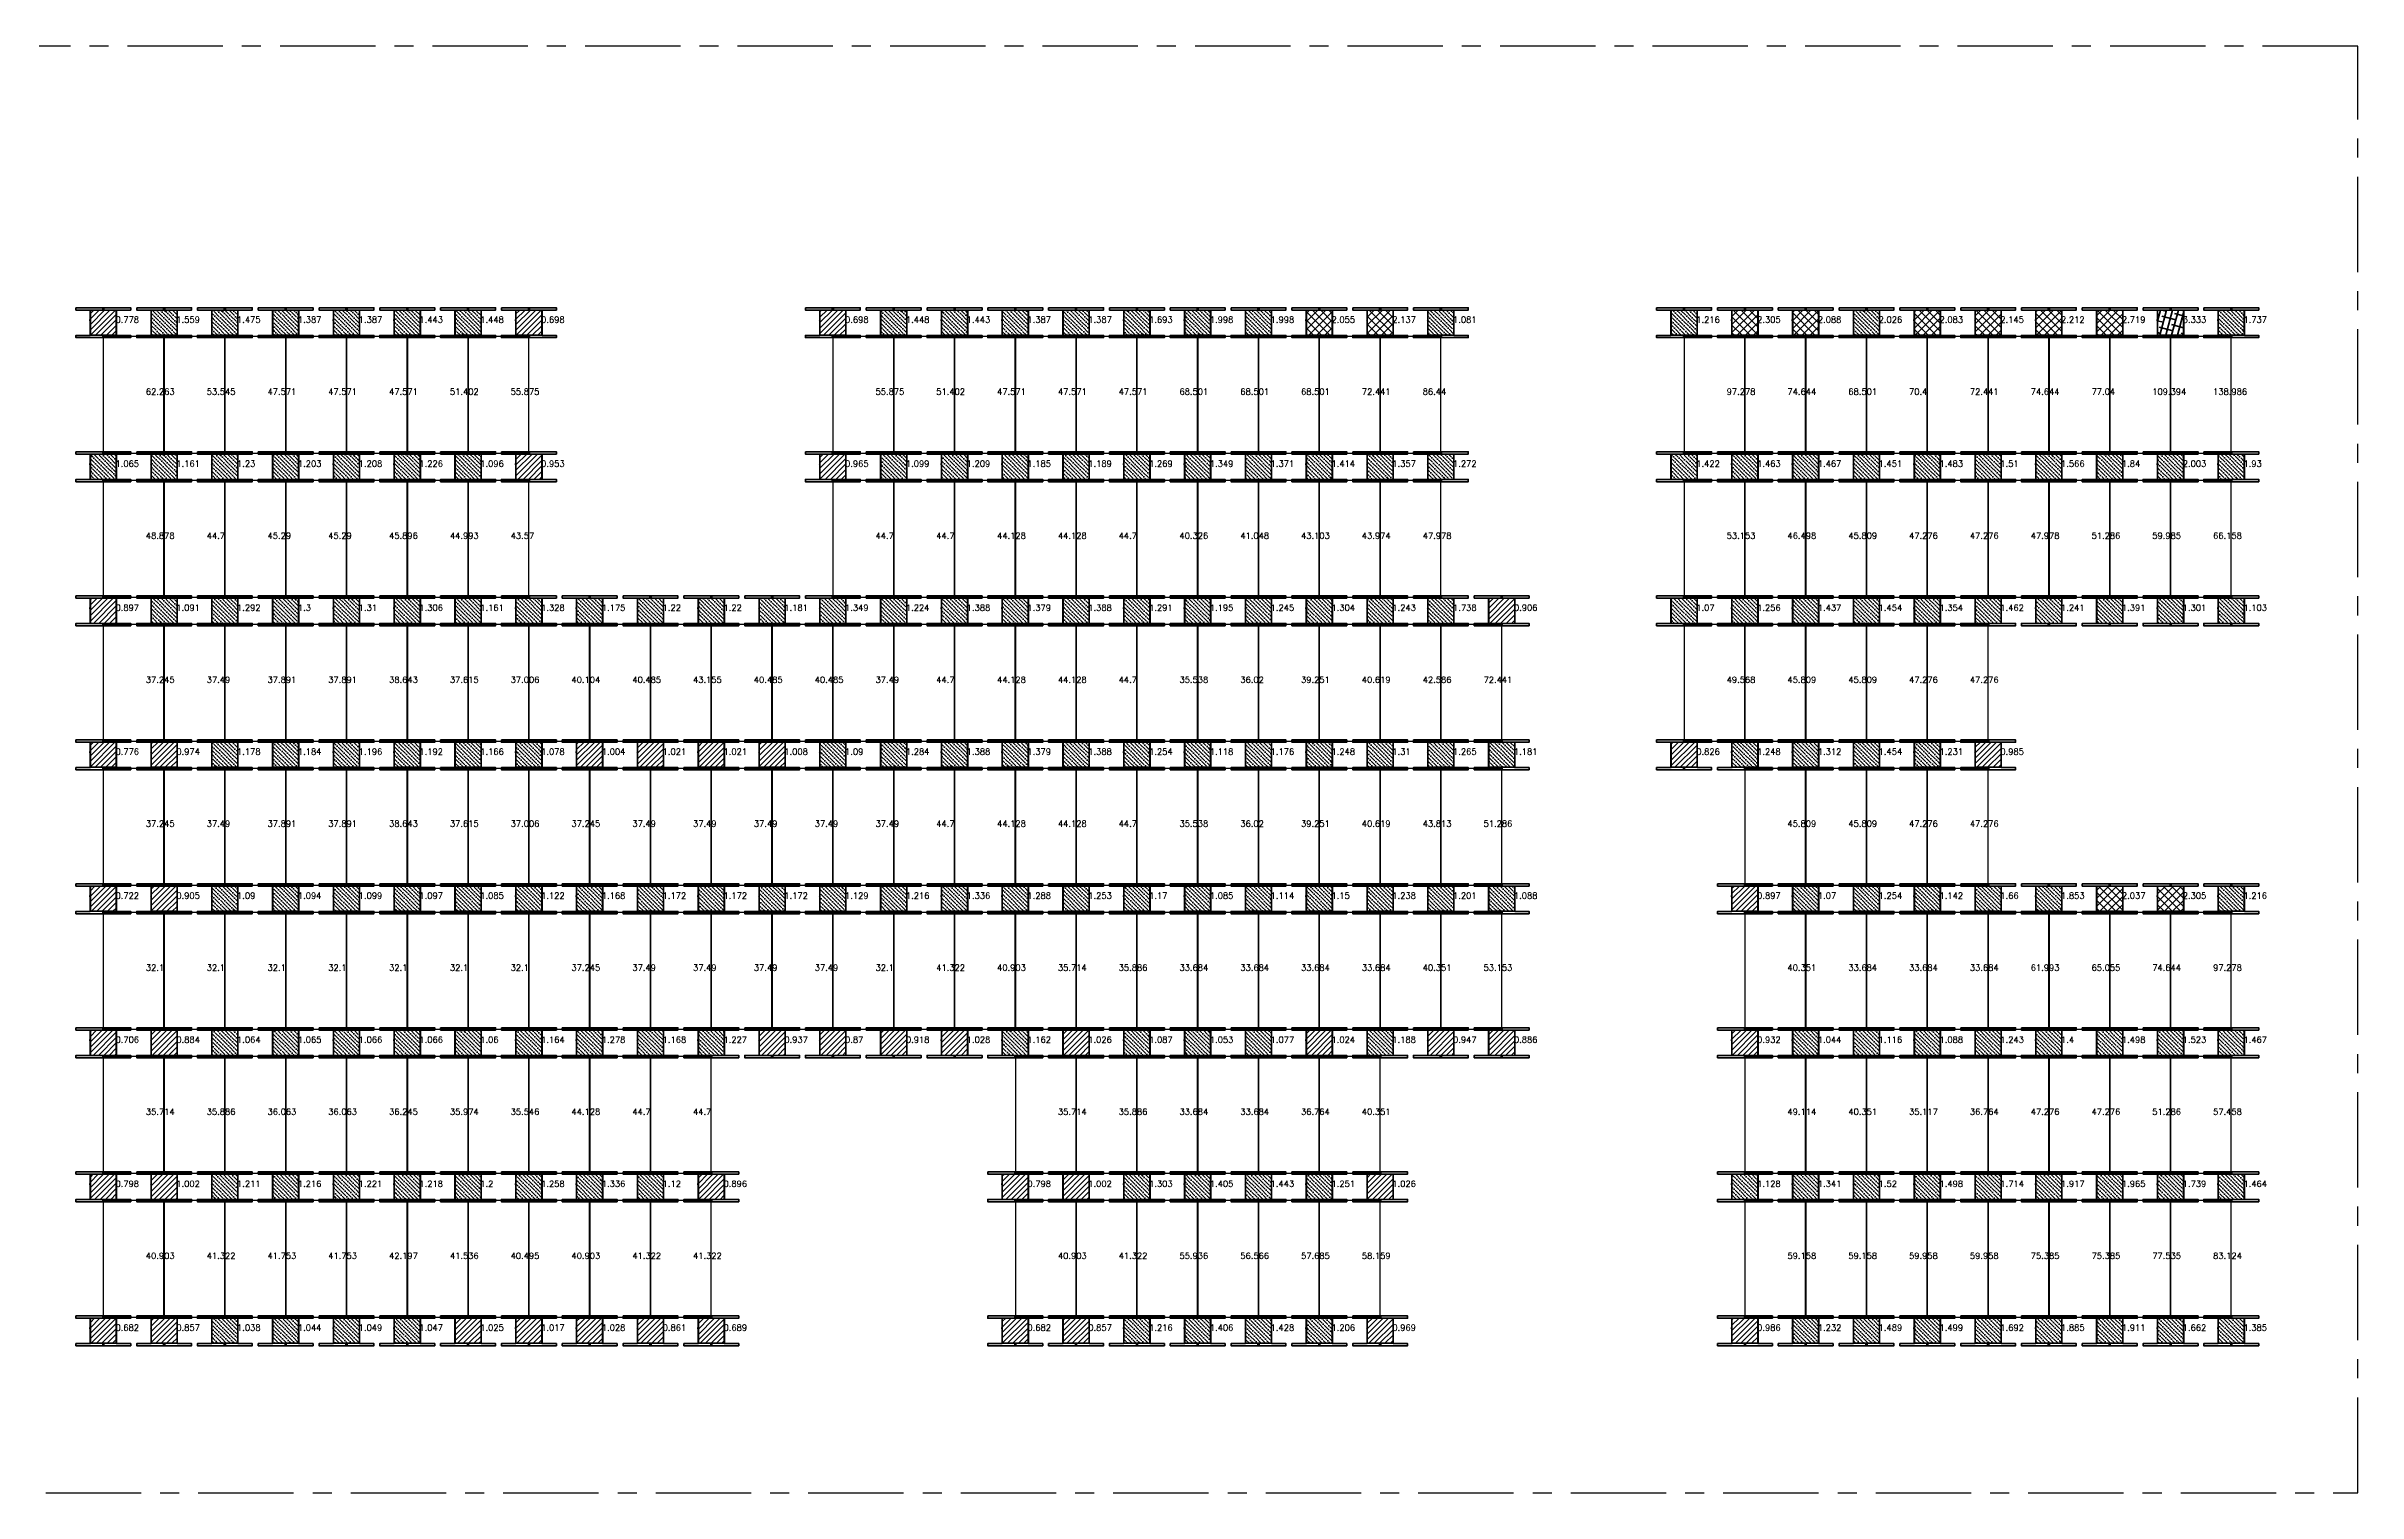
# Model space of a CAD drawing. Header units: inches. Extents: x 3525 to 7451, y 1113 to 2133.
# Drawn here: x 5935 to 7451, y 1185 to 2133 of the extents above; entities that cross this region are included whole.
import ezdxf

# ---------------------------------------------------------------- set-up
doc = ezdxf.new("R2010")
doc.units = ezdxf.units.IN
doc.header["$LTSCALE"] = 50
doc.header["$MEASUREMENT"] = 0
doc.linetypes.add('CENTER', pattern=[2, 1.25, -0.25, 0.25, -0.25])
for name, color, linetype, lineweight in [('E-PANELS', 140, 'Continuous', 30), ('E2-ECOFEET', 254, 'Continuous', 35), ('E3-ECOFEET', 254, 'Continuous', 35), ('HATCH 1', 5, 'Continuous', 35), ('HATCH 2', 140, 'Continuous', 35), ('HATCH 3', 30, 'Continuous', 35), ('HATCH 4', 200, 'Continuous', 35)]:
    doc.layers.add(name, color=color, linetype=linetype, lineweight=lineweight)
doc.layers.add('EF3 TEXT', color=7, linetype='Continuous', plot=False)
doc.layers.add('IFI PERIMETER', color=241, linetype='CENTER', plot=False)
doc.layers.get('E2-ECOFEET').off()
doc.styles.add('mytext', font='romans.shx')

# ---------------------------------------------------------------- blocks, each defined once
blk = doc.blocks.new('EF3_HATCH_2')
at = {"layer": 'HATCH 2'}
h = blk.add_hatch(dxfattribs=at)
h.set_pattern_fill('ANSI36', color=256, scale=15, angle=90)
h.set_pattern_definition([(135, (-119.168, -90.9187), (-3.64602, 0.994369), [4.6875, -0.9375, 0, -0.9375])])
h.paths.add_polyline_path([(-8.5, -8.25), (8.5, -8.25), (8.5, 8.25), (-8.5, 8.25)])
blk.add_lwpolyline([(-8.5, -8.25), (8.5, -8.25), (8.5, 8.25), (-8.5, 8.25)], close=True, dxfattribs=at)
blk = doc.blocks.new('EF3_HATCH_1')
at = {"layer": 'HATCH 1'}
h = blk.add_hatch(dxfattribs=at)
h.set_pattern_fill('ANSI31', color=256, scale=20)
h.set_pattern_definition([(45, (-119.168, -90.9187), (-1.767767, 1.767767), [])])
h.paths.add_polyline_path([(-8.5, -8.25), (8.5, -8.25), (8.5, 8.25), (-8.5, 8.25)])
blk.add_lwpolyline([(-8.5, -8.25), (8.5, -8.25), (8.5, 8.25), (-8.5, 8.25)], close=True, dxfattribs=at)
blk = doc.blocks.new('EF3_HATCH_3')
at = {"layer": 'HATCH 3'}
h = blk.add_hatch(dxfattribs=at)
h.set_pattern_fill('ANSI37', color=256, scale=30)
h.set_pattern_definition([(45, (-119.168, -90.9187), (-2.65165, 2.65165), []), (135, (-119.168, -90.9187), (-2.65165, -2.65165), [])])
h.paths.add_polyline_path([(-8.5, -8.25), (8.5, -8.25), (8.5, 8.25), (-8.5, 8.25)])
blk.add_lwpolyline([(-8.5, -8.25), (8.5, -8.25), (8.5, 8.25), (-8.5, 8.25)], close=True, dxfattribs=at)
blk = doc.blocks.new('EF3_HATCH_4')
at = {"layer": 'HATCH 4'}
h = blk.add_hatch(dxfattribs=at)
h.set_pattern_fill('ANSI38', color=256, scale=30, angle=30)
h.set_pattern_definition([(75, (-119.168, -90.9187), (-3.62222, 0.97057), []), (165, (-119.168, -90.9187), (-8.215015, -1.68108), [9.375, -5.625])])
h.paths.add_polyline_path([(-8.5, -8.25), (8.5, -8.25), (8.5, 8.25), (-8.5, 8.25)])
blk.add_lwpolyline([(-8.5, -8.25), (8.5, -8.25), (8.5, 8.25), (-8.5, 8.25)], close=True, dxfattribs=at)
blk = doc.blocks.new('LG 340W 5DEG')
at = {"layer": 'E-PANELS'}
blk.add_lwpolyline([(39.37, -76.88), (0, -76.88), (0, 0), (39.37, 0)], close=True, dxfattribs=at)
blk = doc.blocks.new('EF3')
at = {"layer": 'E3-ECOFEET', "color": 5}
for points in [[(0, 0), (0, -1.5), (9.4, -1.5), (9.4, -18.1), (0, -18.1), (0, -19.6), (36, -19.6), (36, -18.1), (26.6, -18.1), (26.6, -1.5), (36, -1.5), (36, 0), (0, 0)], [(8.8, -8.1), (8.9, -8.1)]]:
    blk.add_lwpolyline(points, dxfattribs=at)
at = {"layer": 'E3-ECOFEET'}
for points in [[(17.2, -1), (17.8, -1), (17.8, -0.5)], [(18.2, -0.5), (18.2, -1), (18.8, -1)], [(17.2, -18.5), (17.8, -18.5), (17.8, -19)], [(18.2, -19), (18.2, -18.5), (18.8, -18.5)]]:
    blk.add_lwpolyline(points, dxfattribs=at)

msp = doc.modelspace()

# ---------------------------------------------------------------- linework, layer by layer
at = {"layer": 'IFI PERIMETER'}
msp.add_lwpolyline([(7450.9, 2133.4), (4034.8, 2133.4), (4034.8, 1185.4), (7450.9, 1185.4)], close=True, dxfattribs=at)

# ---------------------------------------------------------------- block references
at = {"layer": 'E-PANELS'}
for p in [(5972.7, 1943.4), (6012.6, 1943.4), (6052.5, 1943.4), (6092.3, 1943.4), (6132.2, 1943.4), (6172.1, 1943.4), (6212, 1943.4), (6451.2, 1943.4), (6491, 1943.4), (6530.9, 1943.4), (6570.8, 1943.4), (6610.7, 1943.4), (6650.5, 1943.4), (6690.4, 1943.4), (6730.3, 1943.4), (6770.1, 1943.4), (6810, 1943.4), (7009.4, 1943.4), (7049.2, 1943.4), (7089.1, 1943.4), (7129, 1943.4), (7168.8, 1943.4), (7208.7, 1943.4), (7248.6, 1943.4), (7288.4, 1943.4), (7328.3, 1943.4), (5972.7, 1849.1), (6012.6, 1849.1), (6052.5, 1849.1), (6092.3, 1849.1), (6132.2, 1849.1), (6172.1, 1849.1), (6212, 1849.1), (6451.2, 1849.1), (6491, 1849.1), (6530.9, 1849.1), (6570.8, 1849.1), (6610.7, 1849.1), (6650.5, 1849.1), (6690.4, 1849.1), (6730.3, 1849.1), (6770.1, 1849.1), (6810, 1849.1), (7009.4, 1849.1), (7049.2, 1849.1), (7089.1, 1849.1), (7129, 1849.1), (7168.8, 1849.1), (7208.7, 1849.1), (7248.6, 1849.1), (7288.4, 1849.1), (7328.3, 1849.1), (5972.7, 1754.7), (6012.6, 1754.7), (6052.5, 1754.7), (6092.3, 1754.7), (6132.2, 1754.7), (6172.1, 1754.7), (6212, 1754.7), (6251.8, 1754.7), (6291.7, 1754.7), (6331.6, 1754.7), (6371.4, 1754.7), (6411.3, 1754.7), (6451.2, 1754.7), (6491, 1754.7), (6530.9, 1754.7), (6570.8, 1754.7), (6610.7, 1754.7), (6650.5, 1754.7), (6690.4, 1754.7), (6730.3, 1754.7), (6770.1, 1754.7), (6810, 1754.7), (6849.9, 1754.7), (7009.4, 1754.7), (7049.2, 1754.7), (7089.1, 1754.7), (7129, 1754.7), (7168.8, 1754.7), (5972.7, 1660.3), (6012.6, 1660.3), (6052.5, 1660.3), (6092.3, 1660.3), (6132.2, 1660.3), (6172.1, 1660.3), (6212, 1660.3), (6251.8, 1660.3), (6291.7, 1660.3), (6331.6, 1660.3), (6371.4, 1660.3), (6411.3, 1660.3), (6451.2, 1660.3), (6491, 1660.3), (6530.9, 1660.3), (6570.8, 1660.3), (6610.7, 1660.3), (6650.5, 1660.3), (6690.4, 1660.3), (6730.3, 1660.3), (6770.1, 1660.3), (6810, 1660.3), (6849.9, 1660.3), (7049.2, 1660.3), (7089.1, 1660.3), (7129, 1660.3), (7168.8, 1660.3), (5972.7, 1565.9), (6012.6, 1565.9), (6052.5, 1565.9), (6092.3, 1565.9), (6132.2, 1565.9), (6172.1, 1565.9), (6212, 1565.9), (6251.8, 1565.9), (6291.7, 1565.9), (6331.6, 1565.9), (6371.4, 1565.9), (6411.3, 1565.9), (6451.2, 1565.9), (6491, 1565.9), (6530.9, 1565.9), (6570.8, 1565.9), (6610.7, 1565.9), (6650.5, 1565.9), (6690.4, 1565.9), (6730.3, 1565.9), (6770.1, 1565.9), (6810, 1565.9), (6849.9, 1565.9), (7049.2, 1565.9), (7089.1, 1565.9), (7129, 1565.9), (7168.8, 1565.9), (7208.7, 1565.9), (7248.6, 1565.9), (7288.4, 1565.9), (7328.3, 1565.9), (5972.7, 1471.6), (6012.6, 1471.6), (6052.5, 1471.6), (6092.3, 1471.6), (6132.2, 1471.6), (6172.1, 1471.6), (6212, 1471.6), (6251.8, 1471.6), (6291.7, 1471.6), (6331.6, 1471.6), (6570.8, 1471.6), (6610.7, 1471.6), (6650.5, 1471.6), (6690.4, 1471.6), (6730.3, 1471.6), (6770.1, 1471.6), (7049.2, 1471.6), (7089.1, 1471.6), (7129, 1471.6), (7168.8, 1471.6), (7208.7, 1471.6), (7248.6, 1471.6), (7288.4, 1471.6), (7328.3, 1471.6), (5972.7, 1377.2), (6012.6, 1377.2), (6052.5, 1377.2), (6092.3, 1377.2), (6132.2, 1377.2), (6172.1, 1377.2), (6212, 1377.2), (6251.8, 1377.2), (6291.7, 1377.2), (6331.6, 1377.2), (6570.8, 1377.2), (6610.7, 1377.2), (6650.5, 1377.2), (6690.4, 1377.2), (6730.3, 1377.2), (6770.1, 1377.2), (7049.2, 1377.2), (7089.1, 1377.2), (7129, 1377.2), (7168.8, 1377.2), (7208.7, 1377.2), (7248.6, 1377.2), (7288.4, 1377.2), (7328.3, 1377.2)]:
    msp.add_blockref('LG 340W 5DEG', p, dxfattribs=at)
at = {"layer": 'E2-ECOFEET'}
for p in [(5954.5, 1962), (5994.4, 1962), (6034.2, 1962), (6074.1, 1962), (6114, 1962), (6153.8, 1962), (6193.7, 1962), (6233.6, 1962), (6432.9, 1962), (6472.8, 1962), (6512.7, 1962), (6552.5, 1962), (6592.4, 1962), (6632.3, 1962), (6672.1, 1962), (6712, 1962), (6751.9, 1962), (6791.8, 1962), (6831.6, 1962), (6991.1, 1962), (7031, 1962), (7070.8, 1962), (7110.7, 1962), (7150.6, 1962), (7190.5, 1962), (7230.3, 1962), (7270.2, 1962), (7310.1, 1962), (7349.9, 1962), (5954.5, 1867.6), (5994.4, 1867.6), (6034.2, 1867.6), (6074.1, 1867.6), (6114, 1867.6), (6153.8, 1867.6), (6193.7, 1867.6), (6233.6, 1867.6), (6432.9, 1867.6), (6472.8, 1867.6), (6512.7, 1867.6), (6552.5, 1867.6), (6592.4, 1867.6), (6632.3, 1867.6), (6672.1, 1867.6), (6712, 1867.6), (6751.9, 1867.6), (6791.8, 1867.6), (6831.6, 1867.6), (6991.1, 1867.6), (7031, 1867.6), (7070.8, 1867.6), (7110.7, 1867.6), (7150.6, 1867.6), (7190.5, 1867.6), (7230.3, 1867.6), (7270.2, 1867.6), (7310.1, 1867.6), (7349.9, 1867.6), (5954.5, 1773.2), (5994.4, 1773.2), (6034.2, 1773.2), (6074.1, 1773.2), (6114, 1773.2), (6153.8, 1773.2), (6193.7, 1773.2), (6233.6, 1773.2), (6273.4, 1773.2), (6313.3, 1773.2), (6353.2, 1773.2), (6393.1, 1773.2), (6432.9, 1773.2), (6472.8, 1773.2), (6512.7, 1773.2), (6552.5, 1773.2), (6592.4, 1773.2), (6632.3, 1773.2), (6672.1, 1773.2), (6712, 1773.2), (6751.9, 1773.2), (6791.8, 1773.2), (6831.6, 1773.2), (6871.5, 1773.2), (6991.1, 1773.2), (7031, 1773.2), (7070.8, 1773.2), (7110.7, 1773.2), (7150.6, 1773.2), (7190.5, 1773.2), (7230.3, 1773.2), (7270.2, 1773.2), (7310.1, 1773.2), (7349.9, 1773.2), (5954.5, 1678.8), (5994.4, 1678.8), (6034.2, 1678.8), (6074.1, 1678.8), (6114, 1678.8), (6153.8, 1678.8), (6193.7, 1678.8), (6233.6, 1678.8), (6273.4, 1678.8), (6313.3, 1678.8), (6353.2, 1678.8), (6393.1, 1678.8), (6432.9, 1678.8), (6472.8, 1678.8), (6512.7, 1678.8), (6552.5, 1678.8), (6592.4, 1678.8), (6632.3, 1678.8), (6672.1, 1678.8), (6712, 1678.8), (6751.9, 1678.8), (6791.8, 1678.8), (6831.6, 1678.8), (6871.5, 1678.8), (6991.1, 1678.8), (7031, 1678.8), (7070.8, 1678.8), (7110.7, 1678.8), (7150.6, 1678.8), (7190.5, 1678.8), (5954.5, 1584.5), (5994.4, 1584.5), (6034.2, 1584.5), (6074.1, 1584.5), (6114, 1584.5), (6153.8, 1584.5), (6193.7, 1584.5), (6233.6, 1584.5), (6273.4, 1584.5), (6313.3, 1584.5), (6353.2, 1584.5), (6393.1, 1584.5), (6432.9, 1584.5), (6472.8, 1584.5), (6512.7, 1584.5), (6552.5, 1584.5), (6592.4, 1584.5), (6632.3, 1584.5), (6672.1, 1584.5), (6712, 1584.5), (6751.9, 1584.5), (6791.8, 1584.5), (6831.6, 1584.5), (6871.5, 1584.5), (7031, 1584.5), (7070.8, 1584.5), (7110.7, 1584.5), (7150.6, 1584.5), (7190.5, 1584.5), (7230.3, 1584.5), (7270.2, 1584.5), (7310.1, 1584.5), (7349.9, 1584.5), (5954.5, 1490.1), (5994.4, 1490.1), (6034.2, 1490.1), (6074.1, 1490.1), (6114, 1490.1), (6153.8, 1490.1), (6193.7, 1490.1), (6233.6, 1490.1), (6273.4, 1490.1), (6313.3, 1490.1), (6353.2, 1490.1), (6393.1, 1490.1), (6432.9, 1490.1), (6472.8, 1490.1), (6512.7, 1490.1), (6552.5, 1490.1), (6592.4, 1490.1), (6632.3, 1490.1), (6672.1, 1490.1), (6712, 1490.1), (6751.9, 1490.1), (6791.8, 1490.1), (6831.6, 1490.1), (6871.5, 1490.1), (7031, 1490.1), (7070.8, 1490.1), (7110.7, 1490.1), (7150.6, 1490.1), (7190.5, 1490.1), (7230.3, 1490.1), (7270.2, 1490.1), (7310.1, 1490.1), (7349.9, 1490.1), (5954.5, 1395.7), (5994.4, 1395.7), (6034.2, 1395.7), (6074.1, 1395.7), (6114, 1395.7), (6153.8, 1395.7), (6193.7, 1395.7), (6233.6, 1395.7), (6273.4, 1395.7), (6313.3, 1395.7), (6353.2, 1395.7), (6552.5, 1395.7), (6592.4, 1395.7), (6632.3, 1395.7), (6672.1, 1395.7), (6712, 1395.7), (6751.9, 1395.7), (6791.8, 1395.7), (7031, 1395.7), (7070.8, 1395.7), (7110.7, 1395.7), (7150.6, 1395.7), (7190.5, 1395.7), (7230.3, 1395.7), (7270.2, 1395.7), (7310.1, 1395.7), (7349.9, 1395.7), (5954.5, 1301.3), (5994.4, 1301.3), (6034.2, 1301.3), (6074.1, 1301.3), (6114, 1301.3), (6153.8, 1301.3), (6193.7, 1301.3), (6233.6, 1301.3), (6273.4, 1301.3), (6313.3, 1301.3), (6353.2, 1301.3), (6552.5, 1301.3), (6592.4, 1301.3), (6632.3, 1301.3), (6672.1, 1301.3), (6712, 1301.3), (6751.9, 1301.3), (6791.8, 1301.3), (7031, 1301.3), (7070.8, 1301.3), (7110.7, 1301.3), (7150.6, 1301.3), (7190.5, 1301.3), (7230.3, 1301.3), (7270.2, 1301.3), (7310.1, 1301.3), (7349.9, 1301.3)]:
    msp.add_blockref('EF3', p, dxfattribs=at)
at = {"layer": 'HATCH 1'}
for p in [(5972.5, 1952.2), (6251.6, 1952.2), (6450.9, 1952.2), (6251.6, 1857.8), (6450.9, 1857.8), (5972.5, 1763.4), (6889.5, 1763.4), (5972.5, 1669.1), (6012.4, 1669.1), (6291.4, 1669.1), (6331.3, 1669.1), (6371.2, 1669.1), (6411.1, 1669.1), (7009.1, 1669.1), (7208.5, 1669.1), (5972.5, 1574.7), (6012.4, 1574.7), (7049, 1574.7), (5972.5, 1480.3), (6012.4, 1480.3), (6411.1, 1480.3), (6450.9, 1480.3), (6490.8, 1480.3), (6530.7, 1480.3), (6610.4, 1480.3), (6769.9, 1480.3), (6849.6, 1480.3), (6889.5, 1480.3), (7049, 1480.3), (5972.5, 1385.9), (6012.4, 1385.9), (6371.2, 1385.9), (6570.5, 1385.9), (6610.4, 1385.9), (6809.8, 1385.9), (5972.5, 1291.6), (6012.4, 1291.6), (6211.7, 1291.6), (6251.6, 1291.6), (6291.4, 1291.6), (6331.3, 1291.6), (6371.2, 1291.6), (6570.5, 1291.6), (6610.4, 1291.6), (6809.8, 1291.6), (7049, 1291.6)]:
    msp.add_blockref('EF3_HATCH_1', p, dxfattribs=at)
at = {"layer": 'HATCH 2'}
for p in [(6012.4, 1952.2), (6052.2, 1952.2), (6092.1, 1952.2), (6132, 1952.2), (6171.8, 1952.2), (6211.7, 1952.2), (6490.8, 1952.2), (6530.7, 1952.2), (6570.5, 1952.2), (6610.4, 1952.2), (6650.3, 1952.2), (6690.1, 1952.2), (6730, 1952.2), (6849.6, 1952.2), (7009.1, 1952.2), (7128.7, 1952.2), (7367.9, 1952.2), (5972.5, 1857.8), (6012.4, 1857.8), (6052.2, 1857.8), (6092.1, 1857.8), (6132, 1857.8), (6171.8, 1857.8), (6211.7, 1857.8), (6490.8, 1857.8), (6530.7, 1857.8), (6570.5, 1857.8), (6610.4, 1857.8), (6650.3, 1857.8), (6690.1, 1857.8), (6730, 1857.8), (6769.9, 1857.8), (6809.8, 1857.8), (6849.6, 1857.8), (7009.1, 1857.8), (7049, 1857.8), (7088.8, 1857.8), (7128.7, 1857.8), (7168.6, 1857.8), (7208.5, 1857.8), (7248.3, 1857.8), (7288.2, 1857.8), (7328.1, 1857.8), (7367.9, 1857.8), (6012.4, 1763.4), (6052.2, 1763.4), (6092.1, 1763.4), (6132, 1763.4), (6171.8, 1763.4), (6211.7, 1763.4), (6251.6, 1763.4), (6291.4, 1763.4), (6331.3, 1763.4), (6371.2, 1763.4), (6411.1, 1763.4), (6450.9, 1763.4), (6490.8, 1763.4), (6530.7, 1763.4), (6570.5, 1763.4), (6610.4, 1763.4), (6650.3, 1763.4), (6690.1, 1763.4), (6730, 1763.4), (6769.9, 1763.4), (6809.8, 1763.4), (6849.6, 1763.4), (7009.1, 1763.4), (7049, 1763.4), (7088.8, 1763.4), (7128.7, 1763.4), (7168.6, 1763.4), (7208.5, 1763.4), (7248.3, 1763.4), (7288.2, 1763.4), (7328.1, 1763.4), (7367.9, 1763.4), (6052.2, 1669.1), (6092.1, 1669.1), (6132, 1669.1), (6171.8, 1669.1), (6211.7, 1669.1), (6251.6, 1669.1), (6450.9, 1669.1), (6490.8, 1669.1), (6530.7, 1669.1), (6570.5, 1669.1), (6610.4, 1669.1), (6650.3, 1669.1), (6690.1, 1669.1), (6730, 1669.1), (6769.9, 1669.1), (6809.8, 1669.1), (6849.6, 1669.1), (6889.5, 1669.1), (7049, 1669.1), (7088.8, 1669.1), (7128.7, 1669.1), (7168.6, 1669.1), (6052.2, 1574.7), (6092.1, 1574.7), (6132, 1574.7), (6171.8, 1574.7), (6211.7, 1574.7), (6251.6, 1574.7), (6291.4, 1574.7), (6331.3, 1574.7), (6371.2, 1574.7), (6411.1, 1574.7), (6450.9, 1574.7), (6490.8, 1574.7), (6530.7, 1574.7), (6570.5, 1574.7), (6610.4, 1574.7), (6650.3, 1574.7), (6690.1, 1574.7), (6730, 1574.7), (6769.9, 1574.7), (6809.8, 1574.7), (6849.6, 1574.7), (6889.5, 1574.7), (7088.8, 1574.7), (7128.7, 1574.7), (7168.6, 1574.7), (7208.5, 1574.7), (7248.3, 1574.7), (7367.9, 1574.7), (6052.2, 1480.3), (6092.1, 1480.3), (6132, 1480.3), (6171.8, 1480.3), (6211.7, 1480.3), (6251.6, 1480.3), (6291.4, 1480.3), (6331.3, 1480.3), (6371.2, 1480.3), (6570.5, 1480.3), (6650.3, 1480.3), (6690.1, 1480.3), (6730, 1480.3), (6809.8, 1480.3), (7088.8, 1480.3), (7128.7, 1480.3), (7168.6, 1480.3), (7208.5, 1480.3), (7248.3, 1480.3), (7288.2, 1480.3), (7328.1, 1480.3), (7367.9, 1480.3), (6052.2, 1385.9), (6092.1, 1385.9), (6132, 1385.9), (6171.8, 1385.9), (6211.7, 1385.9), (6251.6, 1385.9), (6291.4, 1385.9), (6331.3, 1385.9), (6650.3, 1385.9), (6690.1, 1385.9), (6730, 1385.9), (6769.9, 1385.9), (7049, 1385.9), (7088.8, 1385.9), (7128.7, 1385.9), (7168.6, 1385.9), (7208.5, 1385.9), (7248.3, 1385.9), (7288.2, 1385.9), (7328.1, 1385.9), (7367.9, 1385.9), (6052.2, 1291.6), (6092.1, 1291.6), (6132, 1291.6), (6171.8, 1291.6), (6650.3, 1291.6), (6690.1, 1291.6), (6730, 1291.6), (6769.9, 1291.6), (7088.8, 1291.6), (7128.7, 1291.6), (7168.6, 1291.6), (7208.5, 1291.6), (7248.3, 1291.6), (7288.2, 1291.6), (7328.1, 1291.6), (7367.9, 1291.6)]:
    msp.add_blockref('EF3_HATCH_2', p, dxfattribs=at)
at = {"layer": 'HATCH 3'}
for p in [(6769.9, 1952.2), (6809.8, 1952.2), (7049, 1952.2), (7088.8, 1952.2), (7168.6, 1952.2), (7208.5, 1952.2), (7248.3, 1952.2), (7288.2, 1952.2), (7288.2, 1574.7), (7328.1, 1574.7)]:
    msp.add_blockref('EF3_HATCH_3', p, dxfattribs=at)
at = {"layer": 'HATCH 4'}
msp.add_blockref('EF3_HATCH_4', (7328.1, 1952.2), dxfattribs=at)

# ---------------------------------------------------------------- texts
at = {"layer": 'EF3 TEXT', "style": 'mytext'}
for s, p in [('0.778', (5980.5, 1952.2)), ('1.559', (6020.4, 1952.2)), ('1.475', (6060.2, 1952.2)), ('1.387', (6100.1, 1952.2)), ('1.387', (6140, 1952.2)), ('1.443', (6179.8, 1952.2)), ('1.448', (6219.7, 1952.2)), ('0.698', (6259.6, 1952.2)), ('0.698', (6458.9, 1952.2)), ('1.448', (6498.8, 1952.2)), ('1.443', (6538.7, 1952.2)), ('1.387', (6578.5, 1952.2)), ('1.387', (6618.4, 1952.2)), ('1.693', (6658.3, 1952.2)), ('1.998', (6698.1, 1952.2)), ('1.998', (6738, 1952.2)), ('2.055', (6777.9, 1952.2)), ('2.137', (6817.8, 1952.2)), ('1.081', (6857.6, 1952.2)), ('1.216', (7017.1, 1952.2)), ('2.305', (7057, 1952.2)), ('2.088', (7096.8, 1952.2)), ('2.026', (7136.7, 1952.2)), ('2.083', (7176.6, 1952.2)), ('2.145', (7216.5, 1952.2)), ('2.212', (7256.3, 1952.2)), ('2.719', (7296.2, 1952.2)), ('3.333', (7336.1, 1952.2)), ('1.737', (7375.9, 1952.2)), ('62.263', (6000.4, 1905)), ('53.545', (6040.3, 1905)), ('47.571', (6080.2, 1905)), ('47.571', (6120, 1905)), ('47.571', (6159.9, 1905)), ('51.402', (6199.8, 1905)), ('55.875', (6239.6, 1905)), ('55.875', (6478.9, 1905)), ('51.402', (6518.7, 1905)), ('47.571', (6558.6, 1905)), ('47.571', (6598.5, 1905)), ('47.571', (6638.3, 1905)), ('68.501', (6678.2, 1905)), ('68.501', (6718.1, 1905)), ('68.501', (6757.9, 1905)), ('72.441', (6797.8, 1905)), ('86.44', (6837.7, 1905)), ('97.278', (7037, 1905)), ('74.644', (7076.9, 1905)), ('68.501', (7116.8, 1905)), ('70.4', (7156.6, 1905)), ('72.441', (7196.5, 1905)), ('74.644', (7236.4, 1905)), ('77.04', (7276.3, 1905)), ('109.394', (7316.1, 1905)), ('138.986', (7356, 1905)), ('1.065', (5980.5, 1857.8)), ('1.161', (6020.4, 1857.8)), ('1.23', (6060.2, 1857.8)), ('1.203', (6100.1, 1857.8)), ('1.208', (6140, 1857.8)), ('1.226', (6179.8, 1857.8)), ('1.096', (6219.7, 1857.8)), ('0.953', (6259.6, 1857.8)), ('0.965', (6458.9, 1857.8)), ('1.099', (6498.8, 1857.8)), ('1.209', (6538.7, 1857.8)), ('1.185', (6578.5, 1857.8)), ('1.189', (6618.4, 1857.8)), ('1.269', (6658.3, 1857.8)), ('1.349', (6698.1, 1857.8)), ('1.371', (6738, 1857.8)), ('1.414', (6777.9, 1857.8)), ('1.357', (6817.8, 1857.8)), ('1.272', (6857.6, 1857.8)), ('1.422', (7017.1, 1857.8)), ('1.463', (7057, 1857.8)), ('1.467', (7096.8, 1857.8)), ('1.451', (7136.7, 1857.8)), ('1.483', (7176.6, 1857.8)), ('1.51', (7216.5, 1857.8)), ('1.566', (7256.3, 1857.8)), ('1.84', (7296.2, 1857.8)), ('2.003', (7336.1, 1857.8)), ('1.93', (7375.9, 1857.8)), ('48.878', (6000.4, 1810.6)), ('44.7', (6040.3, 1810.6)), ('45.29', (6080.2, 1810.6)), ('45.29', (6120, 1810.6)), ('45.896', (6159.9, 1810.6)), ('44.993', (6199.8, 1810.6)), ('43.57', (6239.6, 1810.6)), ('44.7', (6478.9, 1810.6)), ('44.7', (6518.7, 1810.6)), ('44.128', (6558.6, 1810.6)), ('44.128', (6598.5, 1810.6)), ('44.7', (6638.3, 1810.6)), ('40.326', (6678.2, 1810.6)), ('41.048', (6718.1, 1810.6)), ('43.103', (6757.9, 1810.6)), ('43.974', (6797.8, 1810.6)), ('47.978', (6837.7, 1810.6)), ('53.153', (7037, 1810.6)), ('46.498', (7076.9, 1810.6)), ('45.809', (7116.8, 1810.6)), ('47.276', (7156.6, 1810.6)), ('47.276', (7196.5, 1810.6)), ('47.978', (7236.4, 1810.6)), ('51.286', (7276.3, 1810.6)), ('59.985', (7316.1, 1810.6)), ('66.158', (7356, 1810.6)), ('0.897', (5980.5, 1763.4)), ('1.091', (6020.4, 1763.4)), ('1.292', (6060.2, 1763.4)), ('1.3', (6100.1, 1763.4)), ('1.31', (6140, 1763.4)), ('1.306', (6179.8, 1763.4)), ('1.161', (6219.7, 1763.4)), ('1.328', (6259.6, 1763.4)), ('1.175', (6299.4, 1763.4)), ('1.22', (6339.3, 1763.4)), ('1.22', (6379.2, 1763.4)), ('1.181', (6419.1, 1763.4)), ('1.349', (6458.9, 1763.4)), ('1.224', (6498.8, 1763.4)), ('1.388', (6538.7, 1763.4)), ('1.379', (6578.5, 1763.4)), ('1.388', (6618.4, 1763.4)), ('1.291', (6658.3, 1763.4)), ('1.195', (6698.1, 1763.4)), ('1.245', (6738, 1763.4)), ('1.304', (6777.9, 1763.4)), ('1.243', (6817.8, 1763.4)), ('1.738', (6857.6, 1763.4)), ('0.906', (6897.5, 1763.4)), ('1.07', (7017.1, 1763.4)), ('1.256', (7057, 1763.4)), ('1.437', (7096.8, 1763.4)), ('1.454', (7136.7, 1763.4)), ('1.354', (7176.6, 1763.4)), ('1.462', (7216.5, 1763.4)), ('1.241', (7256.3, 1763.4)), ('1.391', (7296.2, 1763.4)), ('1.301', (7336.1, 1763.4)), ('1.103', (7375.9, 1763.4)), ('37.245', (6000.4, 1716.2)), ('37.49', (6040.3, 1716.2)), ('37.891', (6080.2, 1716.2)), ('37.891', (6120, 1716.2)), ('38.643', (6159.9, 1716.2)), ('37.615', (6199.8, 1716.2)), ('37.006', (6239.6, 1716.2)), ('40.104', (6279.5, 1716.2)), ('40.485', (6319.4, 1716.2)), ('43.155', (6359.2, 1716.2)), ('40.485', (6399.1, 1716.2)), ('40.485', (6439, 1716.2)), ('37.49', (6478.9, 1716.2)), ('44.7', (6518.7, 1716.2)), ('44.128', (6558.6, 1716.2)), ('44.128', (6598.5, 1716.2)), ('44.7', (6638.3, 1716.2)), ('35.538', (6678.2, 1716.2)), ('36.02', (6718.1, 1716.2)), ('39.251', (6757.9, 1716.2)), ('40.619', (6797.8, 1716.2)), ('42.586', (6837.7, 1716.2)), ('72.441', (6877.6, 1716.2)), ('49.568', (7037, 1716.2)), ('45.809', (7076.9, 1716.2)), ('45.809', (7116.8, 1716.2)), ('47.276', (7156.6, 1716.2)), ('47.276', (7196.5, 1716.2)), ('0.776', (5980.5, 1669.1)), ('0.974', (6020.4, 1669.1)), ('1.178', (6060.2, 1669.1)), ('1.184', (6100.1, 1669.1)), ('1.196', (6140, 1669.1)), ('1.192', (6179.8, 1669.1)), ('1.166', (6219.7, 1669.1)), ('1.078', (6259.6, 1669.1)), ('1.004', (6299.4, 1669.1)), ('1.021', (6339.3, 1669.1)), ('1.021', (6379.2, 1669.1)), ('1.008', (6419.1, 1669.1)), ('1.09', (6458.9, 1669.1)), ('1.284', (6498.8, 1669.1)), ('1.388', (6538.7, 1669.1)), ('1.379', (6578.5, 1669.1)), ('1.388', (6618.4, 1669.1)), ('1.254', (6658.3, 1669.1)), ('1.118', (6698.1, 1669.1)), ('1.176', (6738, 1669.1)), ('1.248', (6777.9, 1669.1)), ('1.31', (6817.8, 1669.1)), ('1.265', (6857.6, 1669.1)), ('1.181', (6897.5, 1669.1)), ('0.826', (7017.1, 1669.1)), ('1.248', (7057, 1669.1)), ('1.312', (7096.8, 1669.1)), ('1.454', (7136.7, 1669.1)), ('1.231', (7176.6, 1669.1)), ('0.985', (7216.5, 1669.1)), ('37.245', (6000.4, 1621.9)), ('37.49', (6040.3, 1621.9)), ('37.891', (6080.2, 1621.9)), ('37.891', (6120, 1621.9)), ('38.643', (6159.9, 1621.9)), ('37.615', (6199.8, 1621.9)), ('37.006', (6239.6, 1621.9)), ('37.245', (6279.5, 1621.9)), ('37.49', (6319.4, 1621.9)), ('37.49', (6359.2, 1621.9)), ('37.49', (6399.1, 1621.9)), ('37.49', (6439, 1621.9)), ('37.49', (6478.9, 1621.9)), ('44.7', (6518.7, 1621.9)), ('44.128', (6558.6, 1621.9)), ('44.128', (6598.5, 1621.9)), ('44.7', (6638.3, 1621.9)), ('35.538', (6678.2, 1621.9)), ('36.02', (6718.1, 1621.9)), ('39.251', (6757.9, 1621.9)), ('40.619', (6797.8, 1621.9)), ('43.813', (6837.7, 1621.9)), ('51.286', (6877.6, 1621.9)), ('45.809', (7076.9, 1621.9)), ('45.809', (7116.8, 1621.9)), ('47.276', (7156.6, 1621.9)), ('47.276', (7196.5, 1621.9)), ('0.722', (5980.5, 1574.7)), ('0.905', (6020.4, 1574.7)), ('1.09', (6060.2, 1574.7)), ('1.094', (6100.1, 1574.7)), ('1.099', (6140, 1574.7)), ('1.097', (6179.8, 1574.7)), ('1.085', (6219.7, 1574.7)), ('1.122', (6259.6, 1574.7)), ('1.168', (6299.4, 1574.7)), ('1.172', (6339.3, 1574.7)), ('1.172', (6379.2, 1574.7)), ('1.172', (6419.1, 1574.7)), ('1.129', (6458.9, 1574.7)), ('1.216', (6498.8, 1574.7)), ('1.336', (6538.7, 1574.7)), ('1.288', (6578.5, 1574.7)), ('1.253', (6618.4, 1574.7)), ('1.17', (6658.3, 1574.7)), ('1.085', (6698.1, 1574.7)), ('1.114', (6738, 1574.7)), ('1.15', (6777.9, 1574.7)), ('1.238', (6817.8, 1574.7)), ('1.201', (6857.6, 1574.7)), ('1.088', (6897.5, 1574.7)), ('0.897', (7057, 1574.7)), ('1.07', (7096.8, 1574.7)), ('1.254', (7136.7, 1574.7)), ('1.142', (7176.6, 1574.7)), ('1.66', (7216.5, 1574.7)), ('1.853', (7256.3, 1574.7)), ('2.037', (7296.2, 1574.7)), ('2.305', (7336.1, 1574.7)), ('1.216', (7375.9, 1574.7)), ('32.1', (6000.4, 1527.5)), ('32.1', (6040.3, 1527.5)), ('32.1', (6080.2, 1527.5)), ('32.1', (6120, 1527.5)), ('32.1', (6159.9, 1527.5)), ('32.1', (6199.8, 1527.5)), ('32.1', (6239.6, 1527.5)), ('37.245', (6279.5, 1527.5)), ('37.49', (6319.4, 1527.5)), ('37.49', (6359.2, 1527.5)), ('37.49', (6399.1, 1527.5)), ('37.49', (6439, 1527.5)), ('32.1', (6478.9, 1527.5)), ('41.322', (6518.7, 1527.5)), ('40.903', (6558.6, 1527.5)), ('35.714', (6598.5, 1527.5)), ('35.886', (6638.3, 1527.5)), ('33.684', (6678.2, 1527.5)), ('33.684', (6718.1, 1527.5)), ('33.684', (6757.9, 1527.5)), ('33.684', (6797.8, 1527.5)), ('40.351', (6837.7, 1527.5)), ('53.153', (6877.6, 1527.5)), ('40.351', (7076.9, 1527.5)), ('33.684', (7116.8, 1527.5)), ('33.684', (7156.6, 1527.5)), ('33.684', (7196.5, 1527.5)), ('61.993', (7236.4, 1527.5)), ('65.055', (7276.3, 1527.5)), ('74.644', (7316.1, 1527.5)), ('97.278', (7356, 1527.5)), ('0.706', (5980.5, 1480.3)), ('0.884', (6020.4, 1480.3)), ('1.064', (6060.2, 1480.3)), ('1.065', (6100.1, 1480.3)), ('1.066', (6140, 1480.3)), ('1.066', (6179.8, 1480.3)), ('1.06', (6219.7, 1480.3)), ('1.164', (6259.6, 1480.3)), ('1.278', (6299.4, 1480.3)), ('1.168', (6339.3, 1480.3)), ('1.227', (6379.2, 1480.3)), ('0.937', (6419.1, 1480.3)), ('0.87', (6458.9, 1480.3)), ('0.918', (6498.8, 1480.3)), ('1.028', (6538.7, 1480.3)), ('1.162', (6578.5, 1480.3)), ('1.026', (6618.4, 1480.3)), ('1.087', (6658.3, 1480.3)), ('1.053', (6698.1, 1480.3)), ('1.077', (6738, 1480.3)), ('1.024', (6777.9, 1480.3)), ('1.188', (6817.8, 1480.3)), ('0.947', (6857.6, 1480.3)), ('0.886', (6897.5, 1480.3)), ('0.932', (7057, 1480.3)), ('1.044', (7096.8, 1480.3)), ('1.116', (7136.7, 1480.3)), ('1.088', (7176.6, 1480.3)), ('1.243', (7216.5, 1480.3)), ('1.4', (7256.3, 1480.3)), ('1.498', (7296.2, 1480.3)), ('1.523', (7336.1, 1480.3)), ('1.467', (7375.9, 1480.3)), ('35.714', (6000.4, 1433.1)), ('35.886', (6040.3, 1433.1)), ('36.063', (6080.2, 1433.1)), ('36.063', (6120, 1433.1)), ('36.245', (6159.9, 1433.1)), ('35.974', (6199.8, 1433.1)), ('35.546', (6239.6, 1433.1)), ('44.128', (6279.5, 1433.1)), ('44.7', (6319.4, 1433.1)), ('44.7', (6359.2, 1433.1)), ('35.714', (6598.5, 1433.1)), ('35.886', (6638.3, 1433.1)), ('33.684', (6678.2, 1433.1)), ('33.684', (6718.1, 1433.1)), ('36.764', (6757.9, 1433.1)), ('40.351', (6797.8, 1433.1)), ('49.114', (7076.9, 1433.1)), ('40.351', (7116.8, 1433.1)), ('35.117', (7156.6, 1433.1)), ('36.764', (7196.5, 1433.1)), ('47.276', (7236.4, 1433.1)), ('47.276', (7276.3, 1433.1)), ('51.286', (7316.1, 1433.1)), ('57.458', (7356, 1433.1)), ('0.798', (5980.5, 1385.9)), ('1.002', (6020.4, 1385.9)), ('1.211', (6060.2, 1385.9)), ('1.216', (6100.1, 1385.9)), ('1.221', (6140, 1385.9)), ('1.218', (6179.8, 1385.9)), ('1.2', (6219.7, 1385.9)), ('1.258', (6259.6, 1385.9)), ('1.336', (6299.4, 1385.9)), ('1.12', (6339.3, 1385.9)), ('0.896', (6379.2, 1385.9)), ('0.798', (6578.5, 1385.9)), ('1.002', (6618.4, 1385.9)), ('1.303', (6658.3, 1385.9)), ('1.405', (6698.1, 1385.9)), ('1.443', (6738, 1385.9)), ('1.251', (6777.9, 1385.9)), ('1.026', (6817.8, 1385.9)), ('1.128', (7057, 1385.9)), ('1.341', (7096.8, 1385.9)), ('1.52', (7136.7, 1385.9)), ('1.498', (7176.6, 1385.9)), ('1.714', (7216.5, 1385.9)), ('1.917', (7256.3, 1385.9)), ('1.965', (7296.2, 1385.9)), ('1.739', (7336.1, 1385.9)), ('1.464', (7375.9, 1385.9)), ('40.903', (6000.4, 1338.7)), ('41.322', (6040.3, 1338.7)), ('41.753', (6080.2, 1338.7)), ('41.753', (6120, 1338.7)), ('42.197', (6159.9, 1338.7)), ('41.536', (6199.8, 1338.7)), ('40.495', (6239.6, 1338.7)), ('40.903', (6279.5, 1338.7)), ('41.322', (6319.4, 1338.7)), ('41.322', (6359.2, 1338.7)), ('40.903', (6598.5, 1338.7)), ('41.322', (6638.3, 1338.7)), ('55.936', (6678.2, 1338.7)), ('56.566', (6718.1, 1338.7)), ('57.685', (6757.9, 1338.7)), ('58.159', (6797.8, 1338.7)), ('59.158', (7076.9, 1338.7)), ('59.158', (7116.8, 1338.7)), ('59.958', (7156.6, 1338.7)), ('59.958', (7196.5, 1338.7)), ('75.385', (7236.4, 1338.7)), ('75.385', (7276.3, 1338.7)), ('77.535', (7316.1, 1338.7)), ('83.124', (7356, 1338.7)), ('0.682', (5980.5, 1291.6)), ('0.857', (6020.4, 1291.6)), ('1.038', (6060.2, 1291.6)), ('1.044', (6100.1, 1291.6)), ('1.049', (6140, 1291.6)), ('1.047', (6179.8, 1291.6)), ('1.025', (6219.7, 1291.6)), ('1.017', (6259.6, 1291.6)), ('1.028', (6299.4, 1291.6)), ('0.861', (6339.3, 1291.6)), ('0.689', (6379.2, 1291.6)), ('0.682', (6578.5, 1291.6)), ('0.857', (6618.4, 1291.6)), ('1.216', (6658.3, 1291.6)), ('1.406', (6698.1, 1291.6)), ('1.428', (6738, 1291.6)), ('1.206', (6777.9, 1291.6)), ('0.969', (6817.8, 1291.6)), ('0.986', (7057, 1291.6)), ('1.232', (7096.8, 1291.6)), ('1.489', (7136.7, 1291.6)), ('1.499', (7176.6, 1291.6)), ('1.692', (7216.5, 1291.6)), ('1.885', (7256.3, 1291.6)), ('1.911', (7296.2, 1291.6)), ('1.662', (7336.1, 1291.6)), ('1.385', (7375.9, 1291.6))]:
    msp.add_text(s, height=4, dxfattribs=at).set_placement(p)

doc.saveas('drawing.dxf')
